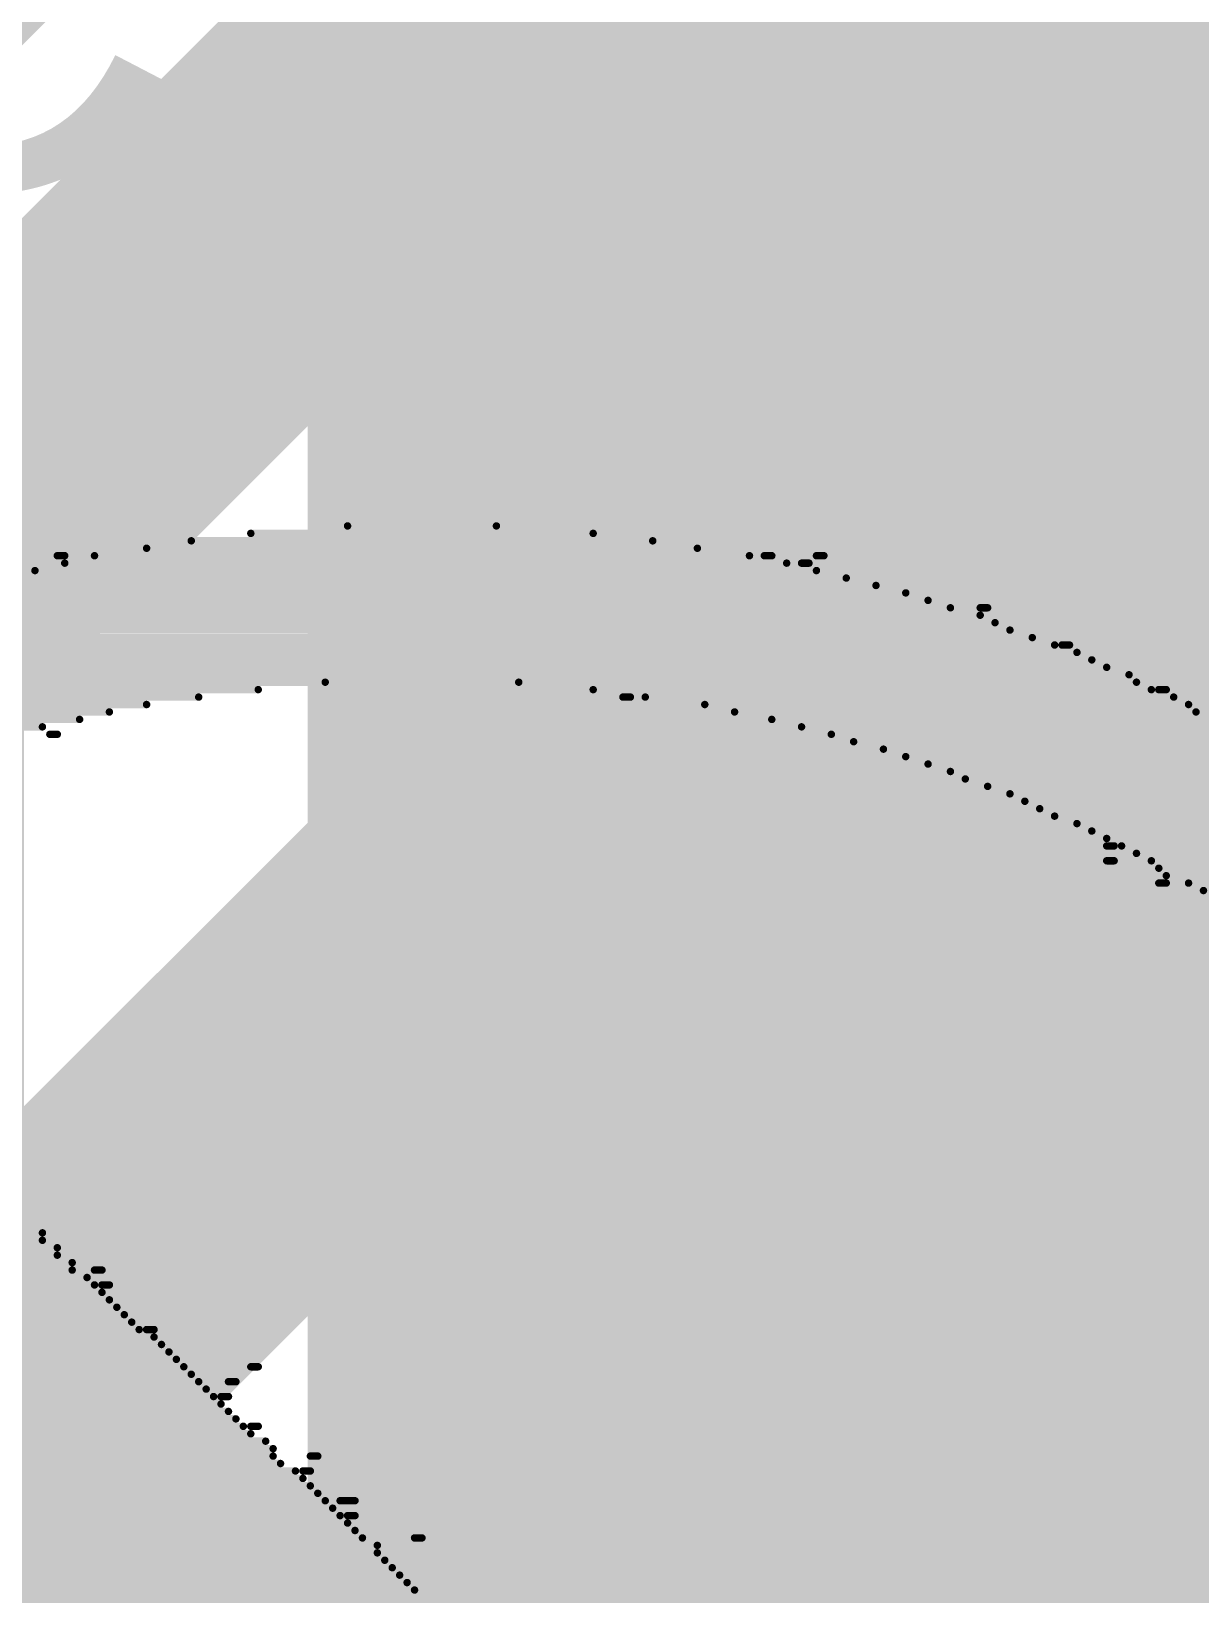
# Model space of a CAD drawing. Header units: millimetres. Extents: x 0.01 to 1.77, y 0.01 to 0.78.
# Drawn here: x 0.7002 to 0.7671, y 0.444 to 0.5335 of the extents above; entities that cross this region are included whole.
import ezdxf

# ---------------------------------------------------------------- set-up
doc = ezdxf.new("R2010")
doc.units = ezdxf.units.MM
doc.header["$MEASUREMENT"] = 0
for name, color, linetype in [('BottomLayer', 5, 'Continuous'), ('BottomOverlay', 54, 'Continuous'), ('TopLayer', 1, 'Continuous'), ('TopOverlay', 2, 'Continuous'), ('TopPaste', 8, 'Continuous'), ('TopSolder', 216, 'Continuous')]:
    doc.layers.add(name, color=color, linetype=linetype)
doc.styles.add('Arial', font='', dxfattribs={"height": 0.2})
doc.styles.get('Arial').set_extended_font_data('Arial')

# ---------------------------------------------------------------- blocks, each defined once
blk = doc.blocks.new('C__0805_47')
at = {"layer": 'TopLayer'}
for points in [[(-0.06, 0.03), (-0.02, 0.03), (-0.02, -0.03), (-0.06, -0.03)], [(0.02, 0.03), (0.06, 0.03), (0.06, -0.03), (0.02, -0.03)]]:
    blk.add_hatch(color=1, dxfattribs=at).paths.add_polyline_path(points)
at = {"layer": 'TopPaste'}
for points in [[(-0.06, 0.03), (-0.02, 0.03), (-0.02, -0.03), (-0.06, -0.03)], [(0.02, 0.03), (0.06, 0.03), (0.06, -0.03), (0.02, -0.03)]]:
    blk.add_hatch(color=8, dxfattribs=at).paths.add_polyline_path(points)
at = {"layer": 'TopSolder'}
for points in [[(-0.062756, 0.032756), (-0.017244, 0.032756), (-0.017244, -0.032756), (-0.062756, -0.032756)], [(0.017244, 0.032756), (0.062756, 0.032756), (0.062756, -0.032756), (0.017244, -0.032756)]]:
    blk.add_hatch(color=216, dxfattribs=at).paths.add_polyline_path(points)
at = {"layer": 'TopOverlay', "const_width": 0.005}
for points in [[(-0.064, 0.034), (-0.024, 0.034)], [(-0.064, -0.034), (-0.064, 0.034)], [(0.024, 0.034), (0.064, 0.034)], [(0.064, -0.034), (0.064, 0.034)], [(-0.064, -0.034), (-0.024, -0.034)], [(0.024, -0.034), (0.064, -0.034)]]:
    blk.add_lwpolyline(points, dxfattribs=at)
at = {"layer": 'TopOverlay', "const_width": 0.0025}
for points in [[(-0.06525, 0.034, 1), (-0.06275, 0.034, 1)], [(-0.06525, 0.034, 1), (-0.06275, 0.034, 1)], [(-0.02525, 0.034, 1), (-0.02275, 0.034, 1)], [(0.02275, 0.034, 1), (0.02525, 0.034, 1)], [(0.06275, 0.034, 1), (0.06525, 0.034, 1)], [(0.06275, 0.034, 1), (0.06525, 0.034, 1)], [(-0.06525, -0.034, 1), (-0.06275, -0.034, 1)], [(-0.06525, -0.034, 1), (-0.06275, -0.034, 1)], [(-0.02525, -0.034, 1), (-0.02275, -0.034, 1)], [(0.02275, -0.034, 1), (0.02525, -0.034, 1)], [(0.06275, -0.034, 1), (0.06525, -0.034, 1)], [(0.06275, -0.034, 1), (0.06525, -0.034, 1)]]:
    blk.add_lwpolyline(points, format="xyb", close=True, dxfattribs=at)

msp = doc.modelspace()

# ---------------------------------------------------------------- hatches: boundary and pattern name
at = {"layer": 'TopLayer'}
for points in [[(0.716, 0.376), (0.779, 0.376), (0.779, 0.665), (0.716, 0.665)], [(0.688, 0.376), (0.734, 0.376), (0.734, 0.444), (0.688, 0.444)]]:
    msp.add_hatch(color=1, dxfattribs=at).paths.add_polyline_path(points)

# ---------------------------------------------------------------- linework, layer by layer
at = {"layer": 'BottomLayer'}
for points, const_width in [([(0.590887, 0.431), (0.720405, 0.560517)], 0.01), ([(0.6, 0.409), (0.736, 0.545)], 0.02), ([(0.618, 0.376), (0.749, 0.507)], 0.02), ([(0.749, 0.507), (0.801, 0.507)], 0.02), ([(0.752113, 0.479), (0.758113, 0.485)], 0.01), ([(0.758113, 0.485), (0.801, 0.485)], 0.01), ([(0.763848, 0.479), (0.769848, 0.485)], 0.01), ([(0.755795, 0.482683), (0.759478, 0.479)], 0.01), ([(0.752113, 0.479), (0.898156, 0.479)], 0.01), ([(0.639, 0.348), (0.748, 0.457)], 0.02), ([(0.748, 0.457), (0.907269, 0.457)], 0.02)]:
    msp.add_lwpolyline(points, dxfattribs=dict(at, const_width=const_width))
for points, const_width in [([(0.744, 0.507, 1), (0.754, 0.507, 1)], 0.01), ([(0.744, 0.507, 1), (0.754, 0.507, 1)], 0.01), ([(0.755613, 0.485, 1), (0.760613, 0.485, 1)], 0.005), ([(0.755613, 0.485, 1), (0.760613, 0.485, 1)], 0.005), ([(0.767348, 0.485, 1), (0.772348, 0.485, 1)], 0.005), ([(0.753295, 0.482683, 1), (0.758295, 0.482683, 1)], 0.005), ([(0.749613, 0.479, 1), (0.754613, 0.479, 1)], 0.005), ([(0.749613, 0.479, 1), (0.754613, 0.479, 1)], 0.005), ([(0.756978, 0.479, 1), (0.761978, 0.479, 1)], 0.005), ([(0.761348, 0.479, 1), (0.766348, 0.479, 1)], 0.005), ([(0.743, 0.457, 1), (0.753, 0.457, 1)], 0.01), ([(0.743, 0.457, 1), (0.753, 0.457, 1)], 0.01)]:
    msp.add_lwpolyline(points, format="xyb", close=True, dxfattribs=dict(at, const_width=const_width))
at = {"layer": 'BottomOverlay', "const_width": 0.000426}
for points in [[(0.718294, 0.505154), (0.726821, 0.505154)], [(0.706781, 0.503875), (0.738333, 0.503875)], [(0.709339, 0.504301), (0.735775, 0.504301)], [(0.71275, 0.504728), (0.732364, 0.504728)], [(0.701665, 0.503448), (0.702091, 0.503448)], [(0.702091, 0.503022), (0.74345, 0.503022)], [(0.703796, 0.503448), (0.741318, 0.503448)], [(0.742171, 0.503448), (0.742597, 0.503448)], [(0.744303, 0.503022), (0.744729, 0.503022)], [(0.745156, 0.503448), (0.745582, 0.503448)], [(0.69868, 0.502169), (0.746861, 0.502169)], [(0.700385, 0.502596), (0.745156, 0.502596)], [(0.695269, 0.501317), (0.750272, 0.501317)], [(0.696548, 0.501743), (0.748567, 0.501743)], [(0.692284, 0.500464), (0.752831, 0.500464)], [(0.69399, 0.50089), (0.751551, 0.50089)], [(0.754536, 0.500464), (0.754962, 0.500464)], [(0.690152, 0.499611), (0.755389, 0.499611)], [(0.691431, 0.500038), (0.754536, 0.500038)], [(0.68802, 0.498758), (0.757521, 0.498758)], [(0.688873, 0.499185), (0.756242, 0.499185)], [(0.685462, 0.497906), (0.760079, 0.497906)], [(0.686741, 0.498332), (0.7588, 0.498332)], [(0.759226, 0.498332), (0.759653, 0.498332)], [(0.683756, 0.497053), (0.761784, 0.497053)], [(0.684609, 0.497479), (0.760932, 0.497479)], [(0.682051, 0.4962), (0.717014, 0.4962)], [(0.682477, 0.496626), (0.763064, 0.496626)], [(0.7281, 0.4962), (0.76349, 0.4962)], [(0.67864, 0.494921), (0.706781, 0.494921)], [(0.680345, 0.495347), (0.709766, 0.495347)], [(0.680772, 0.495774), (0.713177, 0.495774)], [(0.732364, 0.495774), (0.764343, 0.495774)], [(0.73407, 0.495347), (0.734496, 0.495347)], [(0.735349, 0.495347), (0.765622, 0.495347)], [(0.73876, 0.494921), (0.766475, 0.494921)], [(0.764769, 0.495774), (0.765196, 0.495774)], [(0.677787, 0.494068), (0.702944, 0.494068)], [(0.678213, 0.494495), (0.704649, 0.494495)], [(0.740465, 0.494495), (0.766901, 0.494495)], [(0.742597, 0.494068), (0.767754, 0.494068)], [(0.676508, 0.493642), (0.700812, 0.493642)], [(0.701238, 0.493215), (0.701665, 0.493215)], [(0.744303, 0.493642), (0.768607, 0.493642)], [(0.746008, 0.493215), (0.769886, 0.493215)], [(0.747288, 0.492789), (0.770312, 0.492789)], [(0.748993, 0.492363), (0.771165, 0.492363)], [(0.750272, 0.491936), (0.771591, 0.491936)], [(0.751551, 0.49151), (0.772444, 0.49151)], [(0.752831, 0.491084), (0.773297, 0.491084)], [(0.753683, 0.490657), (0.773723, 0.490657)], [(0.754962, 0.490231), (0.774576, 0.490231)], [(0.756242, 0.489804), (0.775429, 0.489804)], [(0.757094, 0.489378), (0.775855, 0.489378)], [(0.757947, 0.488952), (0.776708, 0.488952)], [(0.7588, 0.488525), (0.777134, 0.488525)], [(0.760079, 0.488099), (0.777561, 0.488099)], [(0.760932, 0.487672), (0.77884, 0.487672)], [(0.761784, 0.487246), (0.77884, 0.487246)], [(0.761784, 0.48682), (0.762211, 0.48682)], [(0.761784, 0.485967), (0.762211, 0.485967)], [(0.762637, 0.48682), (0.779693, 0.48682)], [(0.76349, 0.486393), (0.780119, 0.486393)], [(0.764343, 0.485967), (0.780972, 0.485967)], [(0.764769, 0.48554), (0.781398, 0.48554)], [(0.765196, 0.485114), (0.781825, 0.485114)], [(0.764769, 0.484688), (0.765196, 0.484688)], [(0.766475, 0.484688), (0.782677, 0.484688)], [(0.767328, 0.484261), (0.78353, 0.484261)], [(0.633443, 0.464648), (0.700812, 0.464648)], [(0.634296, 0.464221), (0.700812, 0.464221)], [(0.635149, 0.463795), (0.701665, 0.463795)], [(0.636001, 0.463369), (0.701665, 0.463369)], [(0.636854, 0.462942), (0.702517, 0.462942)], [(0.637707, 0.462516), (0.702517, 0.462516)], [(0.638133, 0.462089), (0.70337, 0.462089)], [(0.703796, 0.462516), (0.704223, 0.462516)], [(0.638986, 0.461663), (0.703796, 0.461663)], [(0.640265, 0.461237), (0.704223, 0.461237)], [(0.704223, 0.461663), (0.704649, 0.461663)], [(0.640692, 0.46081), (0.704649, 0.46081)], [(0.641118, 0.460384), (0.705076, 0.460384)], [(0.640265, 0.459531), (0.705928, 0.459531)], [(0.640265, 0.459105), (0.706355, 0.459105)], [(0.640692, 0.459957), (0.705502, 0.459957)], [(0.706781, 0.459105), (0.707207, 0.459105)], [(0.639839, 0.458678), (0.707207, 0.458678)], [(0.639839, 0.458252), (0.707634, 0.458252)], [(0.638986, 0.457399), (0.708487, 0.457399)], [(0.639412, 0.457825), (0.70806, 0.457825)], [(0.63856, 0.456546), (0.709339, 0.456546)], [(0.638986, 0.456973), (0.708913, 0.456973)], [(0.71275, 0.456973), (0.713177, 0.456973)], [(0.649646, 0.45612), (0.709766, 0.45612)], [(0.650498, 0.455694), (0.710192, 0.455694)], [(0.711471, 0.45612), (0.711898, 0.45612)], [(0.651351, 0.455267), (0.710619, 0.455267)], [(0.651778, 0.454841), (0.711045, 0.454841)], [(0.711045, 0.455267), (0.711471, 0.455267)], [(0.653057, 0.454414), (0.711471, 0.454414)], [(0.653483, 0.453988), (0.711898, 0.453988)], [(0.654336, 0.453562), (0.712324, 0.453562)], [(0.654762, 0.453135), (0.71275, 0.453135)], [(0.71275, 0.453562), (0.713177, 0.453562)], [(0.655615, 0.452709), (0.713603, 0.452709)], [(0.656468, 0.452282), (0.71403, 0.452282)], [(0.656894, 0.451856), (0.71403, 0.451856)], [(0.657747, 0.45143), (0.714456, 0.45143)], [(0.716162, 0.451856), (0.716588, 0.451856)], [(0.658173, 0.451003), (0.715309, 0.451003)], [(0.659026, 0.450577), (0.715735, 0.450577)], [(0.659452, 0.450151), (0.716162, 0.450151)], [(0.715735, 0.451003), (0.716162, 0.451003)], [(0.660305, 0.449724), (0.716588, 0.449724)], [(0.661158, 0.449298), (0.717014, 0.449298)], [(0.717867, 0.449298), (0.71872, 0.449298)], [(0.661584, 0.448871), (0.717441, 0.448871)], [(0.662437, 0.448445), (0.717867, 0.448445)], [(0.718294, 0.448445), (0.71872, 0.448445)], [(0.66329, 0.448019), (0.718294, 0.448019)], [(0.663716, 0.447592), (0.71872, 0.447592)], [(0.664569, 0.447166), (0.719146, 0.447166)], [(0.664995, 0.44674), (0.719999, 0.44674)], [(0.722131, 0.447166), (0.722557, 0.447166)], [(0.665422, 0.446313), (0.719999, 0.446313)], [(0.666275, 0.445887), (0.720425, 0.445887)], [(0.666701, 0.44546), (0.720852, 0.44546)], [(0.667127, 0.445034), (0.721278, 0.445034)], [(0.66798, 0.444608), (0.721704, 0.444608)], [(0.668833, 0.444181), (0.722131, 0.444181)]]:
    msp.add_lwpolyline(points, dxfattribs=at)
at = {"layer": 'BottomOverlay', "const_width": 0.000213}
for points in [[(0.718187, 0.505154, 1), (0.7184, 0.505154, 1)], [(0.726715, 0.505154, 1), (0.726928, 0.505154, 1)], [(0.706674, 0.503875, 1), (0.706888, 0.503875, 1)], [(0.709233, 0.504301, 1), (0.709446, 0.504301, 1)], [(0.712644, 0.504728, 1), (0.712857, 0.504728, 1)], [(0.732258, 0.504728, 1), (0.732471, 0.504728, 1)], [(0.735668, 0.504301, 1), (0.735882, 0.504301, 1)], [(0.738227, 0.503875, 1), (0.73844, 0.503875, 1)], [(0.701558, 0.503448, 1), (0.701771, 0.503448, 1)], [(0.701984, 0.503448, 1), (0.702197, 0.503448, 1)], [(0.701984, 0.503022, 1), (0.702197, 0.503022, 1)], [(0.70369, 0.503448, 1), (0.703903, 0.503448, 1)], [(0.741212, 0.503448, 1), (0.741425, 0.503448, 1)], [(0.742064, 0.503448, 1), (0.742278, 0.503448, 1)], [(0.742491, 0.503448, 1), (0.742704, 0.503448, 1)], [(0.743344, 0.503022, 1), (0.743557, 0.503022, 1)], [(0.744196, 0.503022, 1), (0.744409, 0.503022, 1)], [(0.744623, 0.503022, 1), (0.744836, 0.503022, 1)], [(0.745049, 0.503448, 1), (0.745262, 0.503448, 1)], [(0.745475, 0.503448, 1), (0.745689, 0.503448, 1)], [(0.700279, 0.502596, 1), (0.700492, 0.502596, 1)], [(0.745049, 0.502596, 1), (0.745262, 0.502596, 1)], [(0.746755, 0.502169, 1), (0.746968, 0.502169, 1)], [(0.74846, 0.501743, 1), (0.748673, 0.501743, 1)], [(0.750166, 0.501317, 1), (0.750379, 0.501317, 1)], [(0.751445, 0.50089, 1), (0.751658, 0.50089, 1)], [(0.752724, 0.500464, 1), (0.752937, 0.500464, 1)], [(0.754429, 0.500464, 1), (0.754643, 0.500464, 1)], [(0.754856, 0.500464, 1), (0.755069, 0.500464, 1)], [(0.754429, 0.500038, 1), (0.754643, 0.500038, 1)], [(0.755282, 0.499611, 1), (0.755495, 0.499611, 1)], [(0.756135, 0.499185, 1), (0.756348, 0.499185, 1)], [(0.757414, 0.498758, 1), (0.757627, 0.498758, 1)], [(0.758693, 0.498332, 1), (0.758907, 0.498332, 1)], [(0.75912, 0.498332, 1), (0.759333, 0.498332, 1)], [(0.759546, 0.498332, 1), (0.759759, 0.498332, 1)], [(0.759973, 0.497906, 1), (0.760186, 0.497906, 1)], [(0.760825, 0.497479, 1), (0.761038, 0.497479, 1)], [(0.761678, 0.497053, 1), (0.761891, 0.497053, 1)], [(0.716908, 0.4962, 1), (0.717121, 0.4962, 1)], [(0.727994, 0.4962, 1), (0.728207, 0.4962, 1)], [(0.762957, 0.496626, 1), (0.76317, 0.496626, 1)], [(0.763383, 0.4962, 1), (0.763597, 0.4962, 1)], [(0.706674, 0.494921, 1), (0.706888, 0.494921, 1)], [(0.709659, 0.495347, 1), (0.709872, 0.495347, 1)], [(0.71307, 0.495774, 1), (0.713283, 0.495774, 1)], [(0.732258, 0.495774, 1), (0.732471, 0.495774, 1)], [(0.733963, 0.495347, 1), (0.734176, 0.495347, 1)], [(0.734389, 0.495347, 1), (0.734603, 0.495347, 1)], [(0.735242, 0.495347, 1), (0.735455, 0.495347, 1)], [(0.738653, 0.494921, 1), (0.738866, 0.494921, 1)], [(0.764236, 0.495774, 1), (0.76445, 0.495774, 1)], [(0.764663, 0.495774, 1), (0.764876, 0.495774, 1)], [(0.765089, 0.495774, 1), (0.765302, 0.495774, 1)], [(0.765516, 0.495347, 1), (0.765729, 0.495347, 1)], [(0.766368, 0.494921, 1), (0.766581, 0.494921, 1)], [(0.702837, 0.494068, 1), (0.70305, 0.494068, 1)], [(0.704542, 0.494495, 1), (0.704756, 0.494495, 1)], [(0.740359, 0.494495, 1), (0.740572, 0.494495, 1)], [(0.742491, 0.494068, 1), (0.742704, 0.494068, 1)], [(0.766795, 0.494495, 1), (0.767008, 0.494495, 1)], [(0.700705, 0.493642, 1), (0.700918, 0.493642, 1)], [(0.701132, 0.493215, 1), (0.701345, 0.493215, 1)], [(0.701558, 0.493215, 1), (0.701771, 0.493215, 1)], [(0.744196, 0.493642, 1), (0.744409, 0.493642, 1)], [(0.745902, 0.493215, 1), (0.746115, 0.493215, 1)], [(0.747181, 0.492789, 1), (0.747394, 0.492789, 1)], [(0.748887, 0.492363, 1), (0.7491, 0.492363, 1)], [(0.750166, 0.491936, 1), (0.750379, 0.491936, 1)], [(0.751445, 0.49151, 1), (0.751658, 0.49151, 1)], [(0.752724, 0.491084, 1), (0.752937, 0.491084, 1)], [(0.753577, 0.490657, 1), (0.75379, 0.490657, 1)], [(0.754856, 0.490231, 1), (0.755069, 0.490231, 1)], [(0.756135, 0.489804, 1), (0.756348, 0.489804, 1)], [(0.756988, 0.489378, 1), (0.757201, 0.489378, 1)], [(0.757841, 0.488952, 1), (0.758054, 0.488952, 1)], [(0.758693, 0.488525, 1), (0.758907, 0.488525, 1)], [(0.759973, 0.488099, 1), (0.760186, 0.488099, 1)], [(0.760825, 0.487672, 1), (0.761038, 0.487672, 1)], [(0.761678, 0.487246, 1), (0.761891, 0.487246, 1)], [(0.761678, 0.48682, 1), (0.761891, 0.48682, 1)], [(0.761678, 0.485967, 1), (0.761891, 0.485967, 1)], [(0.762104, 0.48682, 1), (0.762317, 0.48682, 1)], [(0.762104, 0.485967, 1), (0.762317, 0.485967, 1)], [(0.762531, 0.48682, 1), (0.762744, 0.48682, 1)], [(0.763383, 0.486393, 1), (0.763597, 0.486393, 1)], [(0.764236, 0.485967, 1), (0.76445, 0.485967, 1)], [(0.764663, 0.48554, 1), (0.764876, 0.48554, 1)], [(0.765089, 0.485114, 1), (0.765302, 0.485114, 1)], [(0.764663, 0.484688, 1), (0.764876, 0.484688, 1)], [(0.765089, 0.484688, 1), (0.765302, 0.484688, 1)], [(0.766368, 0.484688, 1), (0.766581, 0.484688, 1)], [(0.767221, 0.484261, 1), (0.767434, 0.484261, 1)], [(0.700705, 0.464648, 1), (0.700918, 0.464648, 1)], [(0.700705, 0.464221, 1), (0.700918, 0.464221, 1)], [(0.701558, 0.463795, 1), (0.701771, 0.463795, 1)], [(0.701558, 0.463369, 1), (0.701771, 0.463369, 1)], [(0.702411, 0.462942, 1), (0.702624, 0.462942, 1)], [(0.702411, 0.462516, 1), (0.702624, 0.462516, 1)], [(0.703263, 0.462089, 1), (0.703477, 0.462089, 1)], [(0.70369, 0.462516, 1), (0.703903, 0.462516, 1)], [(0.704116, 0.462516, 1), (0.70433, 0.462516, 1)], [(0.70369, 0.461663, 1), (0.703903, 0.461663, 1)], [(0.704116, 0.461663, 1), (0.70433, 0.461663, 1)], [(0.704116, 0.461237, 1), (0.70433, 0.461237, 1)], [(0.704542, 0.461663, 1), (0.704756, 0.461663, 1)], [(0.704542, 0.46081, 1), (0.704756, 0.46081, 1)], [(0.704969, 0.460384, 1), (0.705182, 0.460384, 1)], [(0.705395, 0.459957, 1), (0.705609, 0.459957, 1)], [(0.705822, 0.459531, 1), (0.706035, 0.459531, 1)], [(0.706248, 0.459105, 1), (0.706461, 0.459105, 1)], [(0.706674, 0.459105, 1), (0.706888, 0.459105, 1)], [(0.707101, 0.459105, 1), (0.707314, 0.459105, 1)], [(0.707101, 0.458678, 1), (0.707314, 0.458678, 1)], [(0.707527, 0.458252, 1), (0.70774, 0.458252, 1)], [(0.707954, 0.457825, 1), (0.708167, 0.457825, 1)], [(0.70838, 0.457399, 1), (0.708593, 0.457399, 1)], [(0.708806, 0.456973, 1), (0.70902, 0.456973, 1)], [(0.709233, 0.456546, 1), (0.709446, 0.456546, 1)], [(0.712644, 0.456973, 1), (0.712857, 0.456973, 1)], [(0.71307, 0.456973, 1), (0.713283, 0.456973, 1)], [(0.709659, 0.45612, 1), (0.709872, 0.45612, 1)], [(0.710086, 0.455694, 1), (0.710299, 0.455694, 1)], [(0.711365, 0.45612, 1), (0.711578, 0.45612, 1)], [(0.711791, 0.45612, 1), (0.712004, 0.45612, 1)], [(0.710512, 0.455267, 1), (0.710725, 0.455267, 1)], [(0.710938, 0.455267, 1), (0.711152, 0.455267, 1)], [(0.710938, 0.454841, 1), (0.711152, 0.454841, 1)], [(0.711365, 0.455267, 1), (0.711578, 0.455267, 1)], [(0.711365, 0.454414, 1), (0.711578, 0.454414, 1)], [(0.711791, 0.453988, 1), (0.712004, 0.453988, 1)], [(0.712217, 0.453562, 1), (0.712431, 0.453562, 1)], [(0.712644, 0.453562, 1), (0.712857, 0.453562, 1)], [(0.712644, 0.453135, 1), (0.712857, 0.453135, 1)], [(0.71307, 0.453562, 1), (0.713283, 0.453562, 1)], [(0.713497, 0.452709, 1), (0.71371, 0.452709, 1)], [(0.713923, 0.452282, 1), (0.714136, 0.452282, 1)], [(0.713923, 0.451856, 1), (0.714136, 0.451856, 1)], [(0.714349, 0.45143, 1), (0.714562, 0.45143, 1)], [(0.716055, 0.451856, 1), (0.716268, 0.451856, 1)], [(0.716481, 0.451856, 1), (0.716695, 0.451856, 1)], [(0.715202, 0.451003, 1), (0.715415, 0.451003, 1)], [(0.715629, 0.451003, 1), (0.715842, 0.451003, 1)], [(0.715629, 0.450577, 1), (0.715842, 0.450577, 1)], [(0.716055, 0.451003, 1), (0.716268, 0.451003, 1)], [(0.716055, 0.450151, 1), (0.716268, 0.450151, 1)], [(0.716481, 0.449724, 1), (0.716695, 0.449724, 1)], [(0.716908, 0.449298, 1), (0.717121, 0.449298, 1)], [(0.717761, 0.449298, 1), (0.717974, 0.449298, 1)], [(0.718613, 0.449298, 1), (0.718826, 0.449298, 1)], [(0.717334, 0.448871, 1), (0.717547, 0.448871, 1)], [(0.717761, 0.448445, 1), (0.717974, 0.448445, 1)], [(0.718187, 0.448445, 1), (0.7184, 0.448445, 1)], [(0.718613, 0.448445, 1), (0.718826, 0.448445, 1)], [(0.718187, 0.448019, 1), (0.7184, 0.448019, 1)], [(0.718613, 0.447592, 1), (0.718826, 0.447592, 1)], [(0.71904, 0.447166, 1), (0.719253, 0.447166, 1)], [(0.719892, 0.44674, 1), (0.720105, 0.44674, 1)], [(0.722024, 0.447166, 1), (0.722237, 0.447166, 1)], [(0.722451, 0.447166, 1), (0.722664, 0.447166, 1)], [(0.719892, 0.446313, 1), (0.720105, 0.446313, 1)], [(0.720319, 0.445887, 1), (0.720532, 0.445887, 1)], [(0.720745, 0.44546, 1), (0.720958, 0.44546, 1)], [(0.721172, 0.445034, 1), (0.721385, 0.445034, 1)], [(0.721598, 0.444608, 1), (0.721811, 0.444608, 1)], [(0.722024, 0.444181, 1), (0.722237, 0.444181, 1)]]:
    msp.add_lwpolyline(points, format="xyb", close=True, dxfattribs=at)
at = {"layer": 'TopLayer', "const_width": 0.01}
msp.add_lwpolyline([(0.757, 0.483), (0.787, 0.483)], dxfattribs=at)
at = {"layer": 'TopLayer', "const_width": 0.005}
msp.add_lwpolyline([(0.7545, 0.483, 1), (0.7595, 0.483, 1)], format="xyb", close=True, dxfattribs=at)

# ---------------------------------------------------------------- block references
msp.add_blockref('C__0805_47', (0.717, 0.483))

# ---------------------------------------------------------------- texts
at = {"layer": 'TopOverlay', "style": 'Arial'}
msp.add_text('C15', height=0.025, dxfattribs=at).set_placement((0.68376, 0.524504))

doc.saveas('drawing.dxf')
